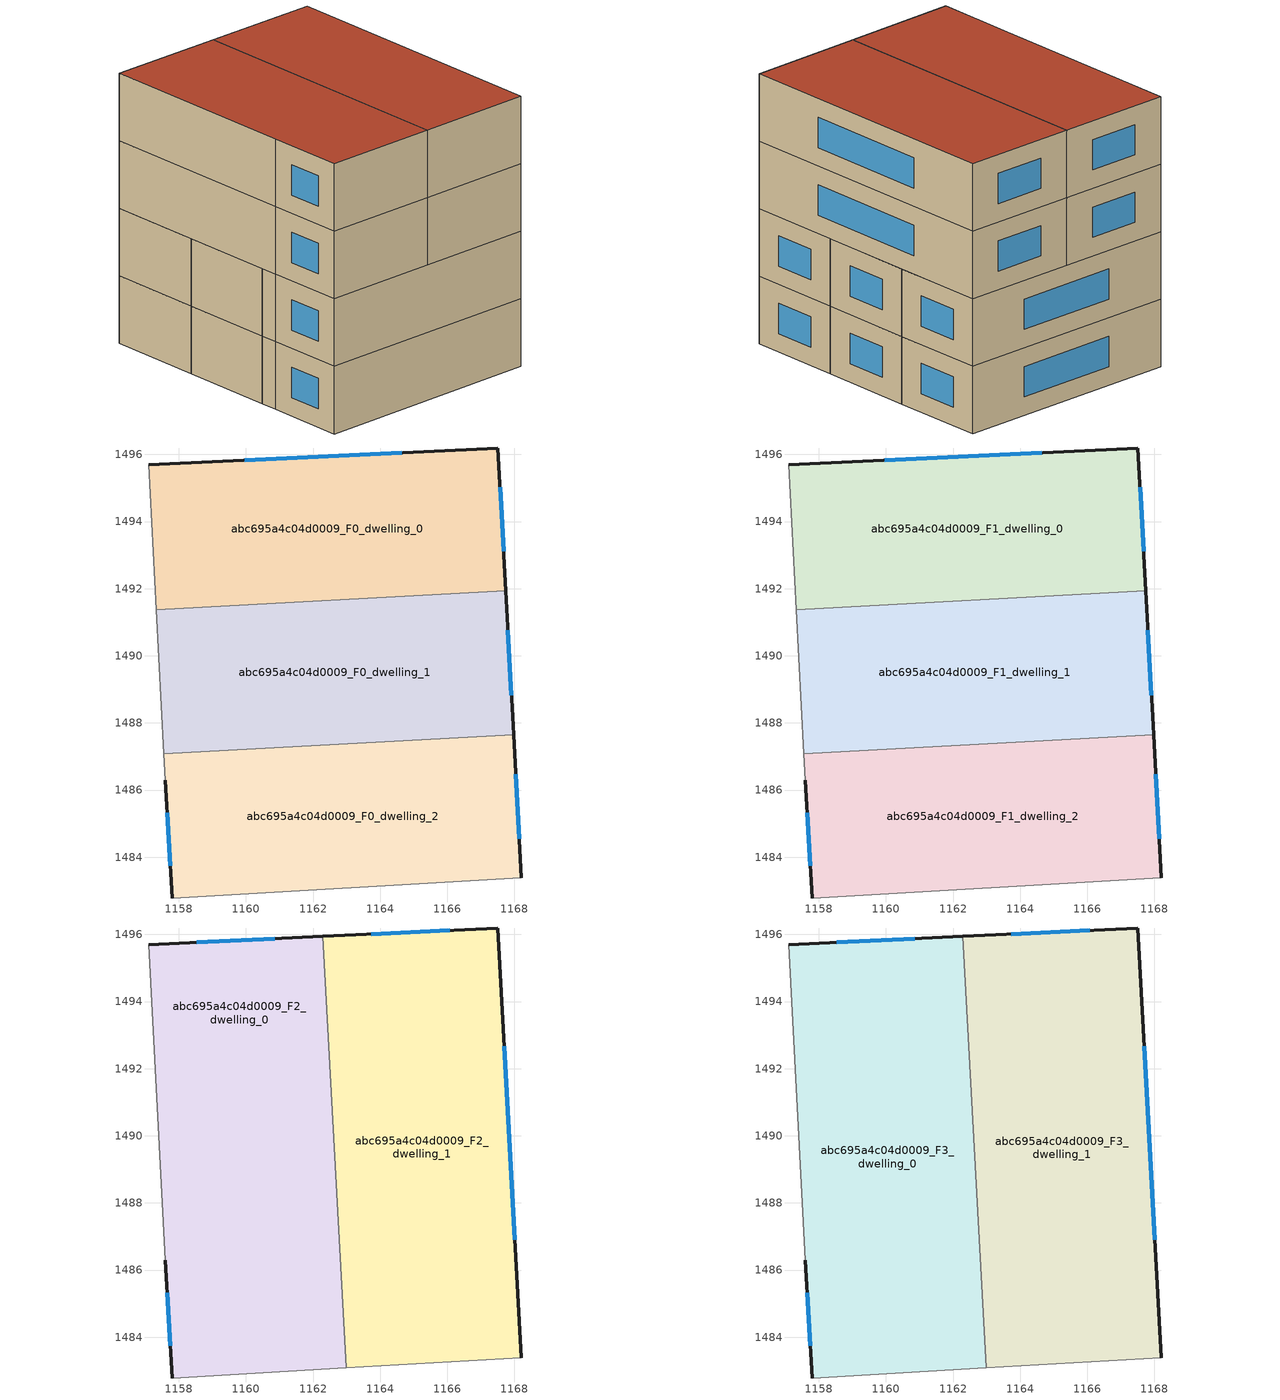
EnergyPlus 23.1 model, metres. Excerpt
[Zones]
abc695a4c04d0009_F0_dwelling_0
 floor ground (EU_floor_Construction): 1167.51,1496.19 1167.74,1491.94 1157.33,1491.37 1157.1,1495.69 z0
 wall outside (EU_wall_Construction): 1167.74,1491.94 1167.51,1496.19 1157.1,1495.69 z0:3
 wall adiabatic (EU_wall_Construction): 1157.1,1495.69 1157.33,1491.37 z0:3
 wall to abc695a4c04d0009_F0_dwelling_1 (EU_wall_Construction): 1157.33,1491.37 1167.74,1491.94 z0:3
 window (EU_Window_Construction): 1164.64,1496.05 1159.97,1495.83 / 1167.68,1493.11 1167.57,1495.02 z0.83:2.17
abc695a4c04d0009_F0_dwelling_1
 floor ground (EU_floor_Construction): 1167.74,1491.94 1167.97,1487.65 1157.56,1487.08 1157.33,1491.37 z0
 wall outside (EU_wall_Construction): 1167.97,1487.65 1167.74,1491.94 z0:3
 wall adiabatic (EU_wall_Construction): 1157.33,1491.37 1157.56,1487.08 z0:3
 wall to abc695a4c04d0009_F0_dwelling_2 (EU_wall_Construction): 1157.56,1487.08 1167.97,1487.65 z0:3
 window (EU_Window_Construction): 1167.91,1488.83 1167.8,1490.76 z0.83:2.17
abc695a4c04d0009_F0_dwelling_2
 floor ground (EU_floor_Construction): 1167.97,1487.65 1168.2,1483.38 1157.8,1482.78 1157.6,1486.29 1157.56,1487.08 z0
 wall outside (EU_wall_Construction): 1168.2,1483.38 1167.97,1487.65 / 1157.6,1486.29 1157.8,1482.78 z0:3
 wall adiabatic (EU_wall_Construction): 1157.56,1487.08 1157.6,1486.29 / 1157.8,1482.78 1168.2,1483.38 z0:3
 window (EU_Window_Construction): 1168.14,1484.56 1168.04,1486.47 / 1157.65,1485.32 1157.74,1483.75 z0.83:2.17
abc695a4c04d0009_F1_dwelling_0
 floor to abc695a4c04d0009_F0_dwelling_0 (EU_floor_Construction): 1167.51,1496.19 1167.74,1491.94 1157.33,1491.37 1157.1,1495.69 z3
 wall outside (EU_wall_Construction): 1167.74,1491.94 1167.51,1496.19 1157.1,1495.69 z3:6
 wall adiabatic (EU_wall_Construction): 1157.1,1495.69 1157.33,1491.37 z3:6
 wall to abc695a4c04d0009_F1_dwelling_1 (EU_wall_Construction): 1157.33,1491.37 1167.74,1491.94 z3:6
 window (EU_Window_Construction): 1164.64,1496.05 1159.97,1495.83 / 1167.68,1493.11 1167.57,1495.02 z3.83:5.17
abc695a4c04d0009_F1_dwelling_1
 floor to abc695a4c04d0009_F0_dwelling_1 (EU_floor_Construction): 1167.74,1491.94 1167.97,1487.65 1157.56,1487.08 1157.33,1491.37 z3
 wall outside (EU_wall_Construction): 1167.97,1487.65 1167.74,1491.94 z3:6
 wall adiabatic (EU_wall_Construction): 1157.33,1491.37 1157.56,1487.08 z3:6
 wall to abc695a4c04d0009_F1_dwelling_2 (EU_wall_Construction): 1157.56,1487.08 1167.97,1487.65 z3:6
 window (EU_Window_Construction): 1167.91,1488.83 1167.8,1490.76 z3.83:5.17
abc695a4c04d0009_F1_dwelling_2
 floor to abc695a4c04d0009_F0_dwelling_2 (EU_floor_Construction): 1167.97,1487.65 1168.2,1483.38 1157.8,1482.78 1157.6,1486.29 1157.56,1487.08 z3
 wall outside (EU_wall_Construction): 1168.2,1483.38 1167.97,1487.65 / 1157.6,1486.29 1157.8,1482.78 z3:6
 wall adiabatic (EU_wall_Construction): 1157.56,1487.08 1157.6,1486.29 / 1157.8,1482.78 1168.2,1483.38 z3:6
 window (EU_Window_Construction): 1168.14,1484.56 1168.04,1486.47 / 1157.65,1485.32 1157.74,1483.75 z3.83:5.17
abc695a4c04d0009_F2_dwelling_0
 floor to abc695a4c04d0009_F1_dwelling_0 (EU_floor_Construction): 1162.29,1495.94 1162.52,1491.65 1157.33,1491.37 1157.1,1495.69 z6
 floor to abc695a4c04d0009_F1_dwelling_1 (EU_floor_Construction): 1162.52,1491.65 1162.66,1489.11 1159.19,1487.17 1157.56,1487.08 1157.33,1491.37 z6; 1162.66,1489.11 1162.76,1487.37 1159.19,1487.17 z6
 floor to abc695a4c04d0009_F1_dwelling_2 (EU_floor_Construction): 1162.76,1487.37 1162.99,1483.08 1157.8,1482.78 1157.6,1486.29 1159.19,1487.17 z6; 1159.19,1487.17 1157.6,1486.29 1157.56,1487.08 z6
 wall outside (EU_wall_Construction): 1162.29,1495.94 1157.1,1495.69 / 1157.6,1486.29 1157.8,1482.78 z6:9
 wall adiabatic (EU_wall_Construction): 1157.8,1482.78 1162.99,1483.08 / 1157.1,1495.69 1157.6,1486.29 z6:9
 wall to abc695a4c04d0009_F2_dwelling_1 (EU_wall_Construction): 1162.99,1483.08 1162.29,1495.94 z6:9
 window (EU_Window_Construction): 1160.86,1495.87 1158.53,1495.76 / 1157.65,1485.32 1157.74,1483.75 z6.83:8.17
abc695a4c04d0009_F2_dwelling_1
 floor to abc695a4c04d0009_F1_dwelling_0 (EU_floor_Construction): 1167.51,1496.19 1167.74,1491.94 1162.52,1491.65 1162.29,1495.94 z6
 floor to abc695a4c04d0009_F1_dwelling_1 (EU_floor_Construction): 1167.74,1491.94 1167.97,1487.65 1162.76,1487.37 1162.52,1491.65 z6
 floor to abc695a4c04d0009_F1_dwelling_2 (EU_floor_Construction): 1167.97,1487.65 1168.2,1483.38 1162.99,1483.08 1162.76,1487.37 z6
 wall outside (EU_wall_Construction): 1168.2,1483.38 1167.51,1496.19 1162.29,1495.94 z6:9
 wall adiabatic (EU_wall_Construction): 1162.99,1483.08 1168.2,1483.38 z6:9
 window (EU_Window_Construction): 1166.07,1496.12 1163.73,1496.01 / 1168.01,1486.91 1167.7,1492.66 z6.83:8.17
abc695a4c04d0009_F3_dwelling_0
 floor to abc695a4c04d0009_F2_dwelling_0 (EU_floor_Construction): 1162.29,1495.94 1162.99,1483.08 1157.8,1482.78 1157.6,1486.29 1157.1,1495.69 z9
 wall outside (EU_wall_Construction): 1162.29,1495.94 1157.1,1495.69 / 1157.6,1486.29 1157.8,1482.78 z9:12
 wall adiabatic (EU_wall_Construction): 1157.8,1482.78 1162.99,1483.08 / 1157.1,1495.69 1157.6,1486.29 z9:12
 wall to abc695a4c04d0009_F3_dwelling_1 (EU_wall_Construction): 1162.99,1483.08 1162.29,1495.94 z9:12
 window (EU_Window_Construction): 1160.86,1495.87 1158.53,1495.76 / 1157.65,1485.32 1157.74,1483.75 z9.83:11.17
 roof outside (EU_roof_Construction): 1162.99,1483.08 1162.29,1495.94 1157.1,1495.69 1157.6,1486.29 1157.8,1482.78 z12
abc695a4c04d0009_F3_dwelling_1
 floor to abc695a4c04d0009_F2_dwelling_1 (EU_floor_Construction): 1167.51,1496.19 1168.2,1483.38 1162.99,1483.08 1162.29,1495.94 z9
 wall outside (EU_wall_Construction): 1168.2,1483.38 1167.51,1496.19 1162.29,1495.94 z9:12
 wall adiabatic (EU_wall_Construction): 1162.99,1483.08 1168.2,1483.38 z9:12
 window (EU_Window_Construction): 1166.07,1496.12 1163.73,1496.01 / 1168.01,1486.91 1167.7,1492.66 z9.83:11.17
 roof outside (EU_roof_Construction): 1168.2,1483.38 1167.51,1496.19 1162.29,1495.94 1162.99,1483.08 z12
shading: 1157.1,1495.69 1157.66,1486.28 z0:11.5
[Building]
EU S2 Campaign: North Axis=0; Terrain=City; Solar Distribution=FullExterior
[Site:Location]
Lyon-Bron: Latitude=45.75; Longitude=5; Time Zone=1; Elevation=198
[SizingPeriod:WeatherFileDays]
AnnualSizingPeriod: Begin Month=1; Begin Day of Month=1; End Month=12; End Day of Month=31; Day of Week for Start Day=Monday; Use Weather File Daylight Saving Period=No; Use Weather File Rain and Snow Indicators=No
[MATERIAL]
EU_InternalMass_Material: Roughness=MediumRough; Thickness=0.1; Conductivity=1; Density=1800; Specific Heat=900; Thermal Absorptance=0.9; Solar Absorptance=0.7; Visible Absorptance=0.7
[MATERIAL:NOMASS] Roughness=MediumRough; Thermal Absorptance=0.9; Solar Absorptance=0.7; Visible Absorptance=0.7
Name | Thermal Resistance
EU_wall_NoMass | 0.87146
EU_roof_NoMass | 0.842276
EU_floor_NoMass | 0.496999
[WINDOWMATERIAL:SIMPLEGLAZINGSYSTEM]
EU_Window_SimpleGlazing: UFactor=2.2525; Solar Heat Gain Coefficient=0.76; Visible Transmittance=0.76
[CONSTRUCTION]
EU_wall_Construction: EU_wall_NoMass
EU_roof_Construction: EU_roof_NoMass
EU_floor_Construction: EU_floor_NoMass
EU_Window_Construction: EU_Window_SimpleGlazing
EU_InternalMass_Construction: EU_InternalMass_Material
[ZONE] Type=1; Multiplier=1; Ceiling Height=autocalculate; Floor Area=autocalculate; Part of Total Floor Area=Yes
Name | Volume
abc695a4c04d0009_F0_dwelling_0 | 134.284
abc695a4c04d0009_F1_dwelling_0 | 134.283
abc695a4c04d0009_F2_dwelling_0 | 201.398
abc695a4c04d0009_F3_dwelling_0 | 201.422
abc695a4c04d0009_F0_dwelling_1; abc695a4c04d0009_F1_dwelling_1 | 134.281
abc695a4c04d0009_F2_dwelling_1 | 201.432
abc695a4c04d0009_F3_dwelling_1 | 201.434
abc695a4c04d0009_F0_dwelling_2 | 134.286
abc695a4c04d0009_F1_dwelling_2 | 134.287
[INTERNALMASS] Construction=EU_InternalMass_Construction
Name | Zone or ZoneList | Surface Area
abc695a4c04d0009_F0_dwelling_0_EU_InternalMass | abc695a4c04d0009_F0_dwelling_0 | 44.7612
abc695a4c04d0009_F0_dwelling_1_EU_InternalMass | abc695a4c04d0009_F0_dwelling_1 | 44.7603
abc695a4c04d0009_F0_dwelling_2_EU_InternalMass | abc695a4c04d0009_F0_dwelling_2 | 44.7618
abc695a4c04d0009_F1_dwelling_0_EU_InternalMass | abc695a4c04d0009_F1_dwelling_0 | 44.7612
abc695a4c04d0009_F1_dwelling_1_EU_InternalMass | abc695a4c04d0009_F1_dwelling_1 | 44.7603
abc695a4c04d0009_F1_dwelling_2_EU_InternalMass | abc695a4c04d0009_F1_dwelling_2 | 44.7618
abc695a4c04d0009_F2_dwelling_0_EU_InternalMass | abc695a4c04d0009_F2_dwelling_0 | 67.1403
abc695a4c04d0009_F2_dwelling_1_EU_InternalMass | abc695a4c04d0009_F2_dwelling_1 | 67.1449
abc695a4c04d0009_F3_dwelling_0_EU_InternalMass | abc695a4c04d0009_F3_dwelling_0 | 67.1403
abc695a4c04d0009_F3_dwelling_1_EU_InternalMass | abc695a4c04d0009_F3_dwelling_1 | 67.1449
[OTHEREQUIPMENT] Fuel Type=Electricity; Design Level Calculation Method=Watts/Area; Power per Zone Floor Area=1; Fraction Latent=0; Fraction Radiant=0; Fraction Lost=0; Carbon Dioxide Generation Rate=0; EndUse Subcategory=EU_Step8_InternalGains
Name | Zone or ZoneList or Space or SpaceList | Schedule
EU_Step8_InternalGain_abc695a4c04d0009_F0_dwelling_0_f000 | abc695a4c04d0009_F0_dwelling_0 | EU_Step8_GainSchedule_abc695a4c04d0009_F0_dwelling_0_f000
EU_Step8_InternalGain_abc695a4c04d0009_F0_dwelling_1_f000 | abc695a4c04d0009_F0_dwelling_1 | EU_Step8_GainSchedule_abc695a4c04d0009_F0_dwelling_1_f000
EU_Step8_InternalGain_abc695a4c04d0009_F0_dwelling_2_f000 | abc695a4c04d0009_F0_dwelling_2 | EU_Step8_GainSchedule_abc695a4c04d0009_F0_dwelling_2_f000
EU_Step8_InternalGain_abc695a4c04d0009_F1_dwelling_0_f000 | abc695a4c04d0009_F1_dwelling_0 | EU_Step8_GainSchedule_abc695a4c04d0009_F1_dwelling_0_f000
EU_Step8_InternalGain_abc695a4c04d0009_F1_dwelling_1_f000 | abc695a4c04d0009_F1_dwelling_1 | EU_Step8_GainSchedule_abc695a4c04d0009_F1_dwelling_1_f000
EU_Step8_InternalGain_abc695a4c04d0009_F1_dwelling_2_f000 | abc695a4c04d0009_F1_dwelling_2 | EU_Step8_GainSchedule_abc695a4c04d0009_F1_dwelling_2_f000
EU_Step8_InternalGain_abc695a4c04d0009_F2_dwelling_0_f000 | abc695a4c04d0009_F2_dwelling_0 | EU_Step8_GainSchedule_abc695a4c04d0009_F2_dwelling_0_f000
EU_Step8_InternalGain_abc695a4c04d0009_F2_dwelling_1_f000 | abc695a4c04d0009_F2_dwelling_1 | EU_Step8_GainSchedule_abc695a4c04d0009_F2_dwelling_1_f000
EU_Step8_InternalGain_abc695a4c04d0009_F3_dwelling_0_f000 | abc695a4c04d0009_F3_dwelling_0 | EU_Step8_GainSchedule_abc695a4c04d0009_F3_dwelling_0_f000
EU_Step8_InternalGain_abc695a4c04d0009_F3_dwelling_1_f000 | abc695a4c04d0009_F3_dwelling_1 | EU_Step8_GainSchedule_abc695a4c04d0009_F3_dwelling_1_f000
[ZONEVENTILATION:DESIGNFLOWRATE] Schedule=EU_AlwaysOn; Design Flow Rate Calculation Method=AirChanges/Hour; Air Changes per Hour=0.425; Ventilation Type=Natural; Fan Pressure Rise=0; Fan Total Efficiency=1; Constant Term Coefficient=1; Temperature Term Coefficient=0; Velocity Term Coefficient=0; Velocity Squared Term Coefficient=0; Minimum Indoor Temperature=-100; Maximum Indoor Temperature=100; Delta Temperature=-100; Minimum Outdoor Temperature=-100; Maximum Outdoor Temperature=100; Maximum Wind Speed=40
Name | Zone or ZoneList or Space or SpaceList
EU_ConstantAir_abc695a4c04d0009_F0_dwelling_0 | abc695a4c04d0009_F0_dwelling_0
EU_ConstantAir_abc695a4c04d0009_F0_dwelling_1 | abc695a4c04d0009_F0_dwelling_1
EU_ConstantAir_abc695a4c04d0009_F0_dwelling_2 | abc695a4c04d0009_F0_dwelling_2
EU_ConstantAir_abc695a4c04d0009_F1_dwelling_0 | abc695a4c04d0009_F1_dwelling_0
EU_ConstantAir_abc695a4c04d0009_F1_dwelling_1 | abc695a4c04d0009_F1_dwelling_1
EU_ConstantAir_abc695a4c04d0009_F1_dwelling_2 | abc695a4c04d0009_F1_dwelling_2
EU_ConstantAir_abc695a4c04d0009_F2_dwelling_0 | abc695a4c04d0009_F2_dwelling_0
EU_ConstantAir_abc695a4c04d0009_F2_dwelling_1 | abc695a4c04d0009_F2_dwelling_1
EU_ConstantAir_abc695a4c04d0009_F3_dwelling_0 | abc695a4c04d0009_F3_dwelling_0
EU_ConstantAir_abc695a4c04d0009_F3_dwelling_1 | abc695a4c04d0009_F3_dwelling_1
[HVACTEMPLATE:THERMOSTAT] Constant Heating Setpoint=20; Constant Cooling Setpoint=50
EU_HeatOnly_abc695a4c04d0009_F0_dwelling_0; EU_HeatOnly_abc695a4c04d0009_F0_dwelling_1; EU_HeatOnly_abc695a4c04d0009_F0_dwelling_2; EU_HeatOnly_abc695a4c04d0009_F1_dwelling_0; EU_HeatOnly_abc695a4c04d0009_F1_dwelling_1; EU_HeatOnly_abc695a4c04d0009_F1_dwelling_2; EU_HeatOnly_abc695a4c04d0009_F2_dwelling_0; EU_HeatOnly_abc695a4c04d0009_F2_dwelling_1; EU_HeatOnly_abc695a4c04d0009_F3_dwelling_0; EU_HeatOnly_abc695a4c04d0009_F3_dwelling_1
[HVACTEMPLATE:ZONE:IDEALLOADSAIRSYSTEM] System Availability Schedule=EU_AlwaysOn; Maximum Heating Supply Air Temperature=50; Minimum Cooling Supply Air Temperature=13; Maximum Heating Supply Air Humidity Ratio=0.0156; Minimum Cooling Supply Air Humidity Ratio=0.0077; Heating Limit=NoLimit; Cooling Limit=NoLimit; Heating Availability Schedule=EU_AlwaysOn; Cooling Availability Schedule=EU_CoolingOff; Dehumidification Control Type=ConstantSensibleHeatRatio; Cooling Sensible Heat Ratio=0.7; Dehumidification Setpoint=60; Humidification Control Type=None; Humidification Setpoint=30; Outdoor Air Method=None; Outdoor Air Flow Rate per Person=0.00944; Outdoor Air Flow Rate per Zone Floor Area=0; Outdoor Air Flow Rate per Zone=0; Demand Controlled Ventilation Type=None; Outdoor Air Economizer Type=NoEconomizer; Heat Recovery Type=None; Sensible Heat Recovery Effectiveness=0.7; Latent Heat Recovery Effectiveness=0.65
Name | Template Thermostat
abc695a4c04d0009_F0_dwelling_0 | EU_HeatOnly_abc695a4c04d0009_F0_dwelling_0
abc695a4c04d0009_F0_dwelling_1 | EU_HeatOnly_abc695a4c04d0009_F0_dwelling_1
abc695a4c04d0009_F0_dwelling_2 | EU_HeatOnly_abc695a4c04d0009_F0_dwelling_2
abc695a4c04d0009_F1_dwelling_0 | EU_HeatOnly_abc695a4c04d0009_F1_dwelling_0
abc695a4c04d0009_F1_dwelling_1 | EU_HeatOnly_abc695a4c04d0009_F1_dwelling_1
abc695a4c04d0009_F1_dwelling_2 | EU_HeatOnly_abc695a4c04d0009_F1_dwelling_2
abc695a4c04d0009_F2_dwelling_0 | EU_HeatOnly_abc695a4c04d0009_F2_dwelling_0
abc695a4c04d0009_F2_dwelling_1 | EU_HeatOnly_abc695a4c04d0009_F2_dwelling_1
abc695a4c04d0009_F3_dwelling_0 | EU_HeatOnly_abc695a4c04d0009_F3_dwelling_0
abc695a4c04d0009_F3_dwelling_1 | EU_HeatOnly_abc695a4c04d0009_F3_dwelling_1
[SIZING:ZONE] Zone Cooling Design Supply Air Temperature Input Method=SupplyAirTemperature; Zone Cooling Design Supply Air Temperature=13; Zone Heating Design Supply Air Temperature Input Method=SupplyAirTemperature; Zone Heating Design Supply Air Temperature=50; Zone Cooling Design Supply Air Humidity Ratio=0.008; Zone Heating Design Supply Air Humidity Ratio=0.008; Cooling Design Air Flow Method=DesignDay; Cooling Design Air Flow Rate=0; Cooling Minimum Air Flow per Zone Floor Area=0.000762; Cooling Minimum Air Flow=0; Cooling Minimum Air Flow Fraction=0.2; Heating Design Air Flow Method=DesignDay; Heating Design Air Flow Rate=0; Heating Maximum Air Flow per Zone Floor Area=0.002032; Heating Maximum Air Flow=0.141576; Heating Maximum Air Flow Fraction=0.3; Account for Dedicated Outdoor Air System=No; Dedicated Outdoor Air System Control Strategy=NeutralSupplyAir; Dedicated Outdoor Air Low Setpoint Temperature for Design=autosize; Dedicated Outdoor Air High Setpoint Temperature for Design=autosize; Zone Load Sizing Method=Sensible Load Only No Latent Load; Zone Latent Cooling Design Supply Air Humidity Ratio Input Method=HumidityRatioDifference; Zone Cooling Design Supply Air Humidity Ratio Difference=0.005; Zone Latent Heating Design Supply Air Humidity Ratio Input Method=HumidityRatioDifference; Zone Humidification Design Supply Air Humidity Ratio Difference=0.005
abc695a4c04d0009_F0_dwelling_0; abc695a4c04d0009_F0_dwelling_1; abc695a4c04d0009_F0_dwelling_2; abc695a4c04d0009_F1_dwelling_0; abc695a4c04d0009_F1_dwelling_1; abc695a4c04d0009_F1_dwelling_2; abc695a4c04d0009_F2_dwelling_0; abc695a4c04d0009_F2_dwelling_1; abc695a4c04d0009_F3_dwelling_0; abc695a4c04d0009_F3_dwelling_1
[SCHEDULE:CONSTANT]
Name | Hourly Value
EU_AlwaysOn | 1
EU_CoolingOff | 0
[SCHEDULE:FILE] Column Number=1; Rows to Skip at Top=0; Number of Hours of Data=8760; Column Separator=Comma; Interpolate to Timestep=No; Minutes per Item=60; Adjust Schedule for Daylight Savings=Yes
Name | File
EU_Step8_GainSchedule_abc695a4c04d0009_F0_dwelling_0_f000 | ../../schedules/abc695a4c04d0009/abc695a4c04d0009_F0_dwelling_0_f000_gain.csv
EU_Step8_GainSchedule_abc695a4c04d0009_F0_dwelling_1_f000 | ../../schedules/abc695a4c04d0009/abc695a4c04d0009_F0_dwelling_1_f000_gain.csv
EU_Step8_GainSchedule_abc695a4c04d0009_F0_dwelling_2_f000 | ../../schedules/abc695a4c04d0009/abc695a4c04d0009_F0_dwelling_2_f000_gain.csv
EU_Step8_GainSchedule_abc695a4c04d0009_F1_dwelling_0_f000 | ../../schedules/abc695a4c04d0009/abc695a4c04d0009_F1_dwelling_0_f000_gain.csv
EU_Step8_GainSchedule_abc695a4c04d0009_F1_dwelling_1_f000 | ../../schedules/abc695a4c04d0009/abc695a4c04d0009_F1_dwelling_1_f000_gain.csv
EU_Step8_GainSchedule_abc695a4c04d0009_F1_dwelling_2_f000 | ../../schedules/abc695a4c04d0009/abc695a4c04d0009_F1_dwelling_2_f000_gain.csv
EU_Step8_GainSchedule_abc695a4c04d0009_F2_dwelling_0_f000 | ../../schedules/abc695a4c04d0009/abc695a4c04d0009_F2_dwelling_0_f000_gain.csv
EU_Step8_GainSchedule_abc695a4c04d0009_F2_dwelling_1_f000 | ../../schedules/abc695a4c04d0009/abc695a4c04d0009_F2_dwelling_1_f000_gain.csv
EU_Step8_GainSchedule_abc695a4c04d0009_F3_dwelling_0_f000 | ../../schedules/abc695a4c04d0009/abc695a4c04d0009_F3_dwelling_0_f000_gain.csv
EU_Step8_GainSchedule_abc695a4c04d0009_F3_dwelling_1_f000 | ../../schedules/abc695a4c04d0009/abc695a4c04d0009_F3_dwelling_1_f000_gain.csv
